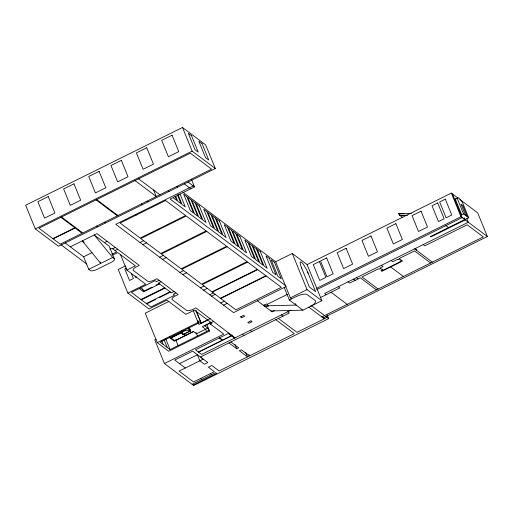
<?xml version="1.0" encoding="UTF-8"?>
<svg xmlns="http://www.w3.org/2000/svg" width="513" height="513" viewBox="0 0 513 513"><rect width="100%" height="100%" fill="white"/><g stroke="black" fill="none" stroke-linecap="round" stroke-linejoin="round"><path stroke-width="0.77" d="M182.859 192.163L275.622 261.726L292.288 253.467L307.107 264.573L321.863 300.74L302.856 310.16L270.928 310.949M182.493 127.487L25.65 205.226L35.307 228.888L58.482 246.259L215.325 168.52L205.668 144.865L182.493 127.487L192.151 151.143L215.325 168.52M35.307 228.888L192.151 151.143M70.55 224.534L71.121 224.252M74.59 227.56L75.161 227.278M52.916 238.68L74.892 227.785L60.925 217.313M53.121 238.834L75.097 227.939L82.202 233.268L60.226 244.162L38.95 228.208L190.317 153.182L211.593 169.136L82.773 232.985L61.496 217.031M77.841 229.997L78.412 229.715M80.406 231.927L80.977 231.645M70.319 246.824L96.919 233.639L139.267 265.394L136.586 266.728A5.553 1.937 -22.2 0 0 133.354 270.486L147.609 281.175A5.553 1.937 -22.2 0 0 154.31 280.015L156.991 278.687L178.146 294.545L175.459 295.879A5.553 1.937 -22.2 0 0 172.227 299.637L186.565 310.391A5.553 1.937 -22.2 0 0 193.266 309.23L195.947 307.903L234.96 337.907L228.426 333.431L231.459 335.707L222.61 340.093L219.577 337.817M193.209 185.918L115.752 224.309L233.543 312.629L285.965 286.645M191.529 179.531L194.549 186.924L170.117 199.031L286.126 286.03M104.434 242.617L107.114 241.29M65.157 242.95L83.638 256.808L92.084 252.62M109.756 249.28L111.898 248.215L116.752 251.857L111.757 254.333M112.636 248.767L115.316 247.439M115.008 250.549L117.689 249.215M112.745 255.076L117.746 252.601L135.387 265.83L126.826 270.069L120.491 254.544M139.998 242.482L143.646 240.674M88.736 269.312L112.655 257.462L114.277 258.674A5.451 1.898 -22.2 0 1 111.276 262.323L96.893 269.453A5.451 1.898 -22.2 0 1 90.359 270.531L88.736 269.312L83.638 256.808M142.877 244.643L146.526 242.835M125.371 265.914L118.227 269.46L127.884 293.115L149.033 308.973L166.898 300.118L185.905 314.373L194.465 310.128L212.023 323.293L210.426 324.088L209.823 322.606M126.762 267.991L124.806 268.959L129.5 280.47L133.418 278.527L131.366 273.493M159.658 257.225L163.307 255.416M162.525 259.379L166.18 257.564M136.945 276.776L135.637 277.424L135.047 275.988M127.884 293.115L145.743 284.26L126.826 270.069M159.133 280.297L156.452 281.624L155.163 280.662L131.475 292.397L150.918 306.973L174.606 295.238L173.291 294.25L175.972 292.923M161.082 281.759L158.402 283.086L171.342 292.788L174.022 291.461M179.916 272.416L183.564 270.608M159.088 283.599L156.061 285.1L156.51 285.433M139.273 288.537L143.646 291.814L159.537 283.939M182.833 274.609L186.488 272.794M140.934 299.489L164.622 287.748M141.383 299.823L165.071 288.088M146.346 303.549L170.034 291.807M146.795 303.882L155.292 299.669L154.843 299.336M170.483 292.141L159.562 297.553L159.113 297.219M168.86 301.484L145.237 313.193L157.254 342.652L168.719 351.245L209.528 331.02L206.822 324.389M200.468 287.831L204.123 286.017M203.655 290.217L207.303 288.409M209.689 294.744L213.344 292.936M211.574 296.155L215.223 294.347M220.737 303.029L224.386 301.214M223.578 305.158L227.233 303.35M156.202 339.164L154.772 339.875L164.423 363.531L193.734 385.513L328.673 318.631L327.159 314.937M307.107 264.573L451.337 193.087L458.051 198.121M157.254 342.652L198.063 322.427L198.852 323.01L160.21 342.165L170.104 349.584L208.74 330.43L209.528 331.02M169.585 336.675L170.175 338.118L185.52 330.513M210.202 318.586L201.07 323.113L195.966 310.615M207.765 320.106L199.147 324.376L198.018 323.53M468.709 217.775L463.56 213.915L461.726 214.825L455.326 199.14L457.16 198.23A15.993 3.065 63.6 0 1 462.309 202.09L468.709 217.775L464.778 219.724M181.249 330.956L182.737 334.604L190.438 330.782L189.521 328.532M182.737 334.604L190.689 330.968L189.772 328.718L188.367 327.66M210.881 322.44L202.263 326.71L205.655 329.25L206.572 331.507M185.674 335.245L193.382 331.424L196.524 333.777L207.823 328.179L208.74 330.43M204.681 325.826L213.812 321.298M193.632 331.61L174.279 341.203L170.175 338.118M263.592 305.453L266.734 303.895L268.466 306.21L264.734 306.299L264.131 304.837M267.305 304.318L287.402 294.359M241.617 317.759L244.752 316.207L243.617 315.354L240.482 316.906L241.617 317.759L241.02 316.297M275.622 261.726L290.377 297.886L307.043 289.627L321.863 300.74M284.221 287.511L289.326 300.015L296.463 296.476A8.926 3.11 -22.2 0 1 307.242 294.609L315.194 300.573A8.926 3.11 -22.2 0 1 311 306.101M164.423 363.531L223.79 334.11L210.426 324.088M316.758 288.235L460.995 216.749L487.35 236.512L323.145 317.9M228.971 333.161L195.408 349.795L201.609 354.438L291.044 310.115M274.577 310.557L272.063 311.801L257.398 300.804M316.79 289.633L462.13 217.595L452.472 193.94M198.448 352.072L222.27 340.266L219.237 337.984M198.569 352.162L231.581 335.803L234.621 338.08M179.524 363.646L197.473 354.752M200.48 357.01L289.345 312.962L287.735 311.75M320.266 297.636L339.914 287.896L338.304 286.69M416.229 250.075L416.877 249.748L415.267 248.542M380.62 268.446L379.017 269.242L378.434 268.806L362.005 276.949L378.119 289.031M399.742 258.969L398.139 259.764L397.556 259.328L392.772 261.701L391.156 260.489M382.474 269.838L380.87 270.633L381.813 271.345L402.545 261.066L399.165 258.533L414.517 250.921L430.625 263.002M401.602 260.36L399.999 261.155L400.557 261.572L383.038 270.261L380.037 268.01L383.012 266.536L381.396 265.33M203.283 359.113L179.082 371.111L193.561 381.967L214.344 371.668L208.361 367.18L211.786 365.487L219.07 370.95L294.366 333.63L275.776 319.689M228.933 342.902L236.756 348.769L238.692 347.808L230.869 341.947M321.843 316.925L483.31 236.891L467.196 224.809L424.796 245.83L423.187 244.618M192.125 384.301L215.646 372.643L216.646 373.4L193.125 385.051M264.163 305.876L296.091 305.088L295.494 303.613M402.814 217.634L399.467 215.127L398.748 213.376L411.516 213.639M398.748 213.376L403.789 213.658M399.467 215.127L407.444 215.287M406.097 215.441L399.71 215.313L398.999 213.555M183.244 330.385L190.438 330.782M459.937 199.538L477.693 212.857L487.35 236.512M460.674 214.036L461.726 214.825M445.919 225.63L448.522 227.586M414.619 248.863L432.337 262.156M390.675 266.952L403.404 276.501M376.407 289.877L360.293 277.796L349.68 283.061L348.064 281.849M356.458 277.693L358.068 278.899M353.604 279.104L355.214 280.316M188.04 182.044L194.549 186.924M301.381 267.401L309.352 286.934L315.642 291.653L307.646 272.102A10.093 1.937 63.6 0 0 301.355 262.098A9.676 1.853 63.6 0 0 301.278 267.106L301.702 268.184M331.071 292.282L347.186 304.363M184.334 183.885L190.836 188.765M326.217 294.686L324.607 293.474L468.324 222.244L466.875 218.685M176.619 186.476L177.607 187.219M168.104 190.689L169.098 191.432M173.522 198.063L176.793 200.519L175.036 196.216M310.949 305.344L324.582 315.566M325.883 316.54L328.673 318.631M138.606 178.813L159.883 194.767M308.826 307.165L324.319 318.785L323.716 317.303M135.009 180.595L156.285 196.55L153.573 189.9M289.326 300.015L302.856 310.16M147.051 201.128L148.045 201.872M141.556 203.853L142.543 204.597M281.4 314.892L283.009 316.098M278.36 318.406L296.95 332.347L327.057 317.425L326.454 315.944M135.503 214.517L136.24 215.069M125.704 219.378L126.435 219.93M96.656 199.608L117.932 215.563M96.085 199.89L117.362 215.845L116.759 214.363M250.286 330.314L251.896 331.52M104.652 222.142L105.646 222.886M242.354 334.245L243.964 335.451M96.726 226.073L97.72 226.817M228.683 333.2L234.96 337.907M204.437 325.64L207.823 328.179M152.239 287.549L151.79 287.216L144.435 290.865L140.511 287.921M84.132 242.29L82.279 240.898L100.708 263.381L100.106 261.912M187.546 328.615L190.689 330.968M181.814 332.347L182.981 334.79M183.872 333.886L185.924 335.431M61.22 244.906L86.703 264.015M210.292 373.676L211.593 374.65M200.564 378.498L201.865 379.479M185.334 368.007L174.721 360.049L192.67 351.155L207.848 362.531L204.418 364.23L199.858 360.806L197.447 354.893M290.377 297.886L291.653 298.861M112.655 257.462L94.238 234.973L109.173 246.169L114.277 258.674M307.646 272.102L308.14 273.262M467.343 216.749L462.72 205.424L460.982 204.123L465.605 215.447M457.16 198.23L463.56 213.915M451.337 193.087L460.995 216.749M292.288 253.467L307.043 289.627M248.856 354.406L249.459 355.887L241.354 349.802L239.411 350.764L247.523 356.843L245.714 352.412M180.018 193.972L185.289 206.886L182.012 204.437L177.915 194.389M177.53 195.094L181.044 203.706L177.767 201.25L175.715 196.229M235.018 344.512L236.756 348.769M196.216 310.801L201.32 323.299L197.928 320.76L198.852 323.01M193.254 310.641L198.063 322.427M195.934 332.334L197.441 336.034M201.699 357.567L202.609 359.786M175.683 339.721L178.094 345.621M165.59 338.522L170.104 349.584M164.198 340.042L167.212 347.416M142.441 288.857L143.646 291.814M161.621 340.703L163.102 344.332M455.326 199.14A15.993 3.065 63.6 0 1 456.499 198.781M206.091 230.914L160.742 253.493L140.799 238.539L186.232 216.018L206.091 230.914M206.752 231.408L161.403 253.986L181.147 268.793L226.579 246.278L206.752 231.408M48.228 196.582L37.866 201.718L44.56 218.121L54.917 212.985L48.228 196.582M73.987 183.821L63.625 188.951L70.319 205.354L80.676 200.217L73.987 183.821M99.105 171.368L88.743 176.504L95.437 192.907L105.8 187.771L99.105 171.368M121.337 160.351L110.975 165.481L117.669 181.884L128.026 176.748L121.337 160.351M146.763 147.744L136.4 152.88L143.095 169.284L153.458 164.147L146.763 147.744M172.06 135.208L161.698 140.344L168.392 156.747L178.755 151.611L172.06 135.208M165.577 200.532L120.145 223.046L140.177 238.07L185.61 215.556L165.577 200.532M227.201 246.74L181.769 269.261L201.622 284.144L247.054 261.624L227.201 246.74M247.67 262.092L202.237 284.606L211.92 291.865L257.353 269.351L247.67 262.092M257.718 269.626L212.286 292.141L220.449 298.265L265.881 275.744L257.718 269.626M266.183 275.975L220.75 298.489L235.903 309.852L281.336 287.331L266.183 275.975M319.413 261.553L313.263 264.599L319.727 280.438L325.877 277.392L319.413 261.553M326.672 257.956L320.522 261.002L326.986 276.84L333.136 273.795L326.672 257.956M346.166 248.292L337.156 252.755L343.62 268.594L352.63 264.131L346.166 248.292M370.989 235.986L361.979 240.456L368.443 256.295L377.453 251.825L370.989 235.986M395.889 223.649L386.873 228.112L393.336 243.951L402.352 239.488L395.889 223.649M421.051 211.176L412.042 215.64L418.505 231.478L427.515 227.015L421.051 211.176M437.679 202.936L432.023 205.739L438.487 221.578L444.143 218.775L437.679 202.936M445.31 199.153L439.654 201.955L446.118 217.794L451.773 214.992L445.31 199.153M181.378 332.873L171.105 337.964L174.715 340.677L184.994 335.585L181.378 332.873M250.953 320.849L247.811 322.408L248.946 323.261L252.088 321.702L250.953 320.849M464.733 219.551L430.426 236.551L430.926 236.923L465.227 219.923L464.015 217.801L464.733 219.551M191.535 135.74L188.303 133.316L194.998 149.713L198.23 152.137L191.535 135.74M202.064 143.634L198.832 141.21L205.521 157.606L208.753 160.03L202.064 143.634M186.841 196.601L183.667 194.215L190.4 210.721L193.574 213.1L186.841 196.601M190.983 199.704L187.816 197.332L194.549 213.838L197.717 216.21L190.983 199.704M195.139 202.821L191.971 200.442L198.704 216.948L201.872 219.32L195.139 202.821M199.288 205.931L196.12 203.558L202.853 220.064L206.021 222.437L199.288 205.931M206.931 211.664L203.764 209.285L210.497 225.791L213.664 228.163L206.931 211.664M211.08 214.774L207.912 212.401L214.646 228.907L217.813 231.28L211.08 214.774M215.236 217.89L212.068 215.511L218.801 232.017L221.969 234.39L215.236 217.89M219.384 221L216.217 218.628L222.95 235.134L226.118 237.506L219.384 221M227.432 227.035L224.264 224.662L230.997 241.168L234.165 243.54L227.432 227.035M231.587 230.151L228.42 227.778L235.153 244.278L238.321 246.657L231.587 230.151M235.736 233.261L232.569 230.888L239.302 247.394L242.469 249.767L235.736 233.261M239.892 236.378L236.724 234.005L243.457 250.504L246.625 252.883L239.892 236.378M247.939 242.412L244.772 240.039L251.505 256.538L254.672 258.918L247.939 242.412M252.088 245.528L248.92 243.149L255.654 259.655L258.821 262.028L252.088 245.528M256.243 248.638L253.076 246.266L259.809 262.765L262.977 265.144L256.243 248.638M260.392 251.755L257.225 249.376L263.958 265.881L267.126 268.254L260.392 251.755M269.363 258.481L265.997 255.955L272.736 272.461L276.103 274.981L269.363 258.481M274.513 262.342L271.146 259.815L277.879 276.321L281.246 278.841L274.513 262.342"/></g></svg>
